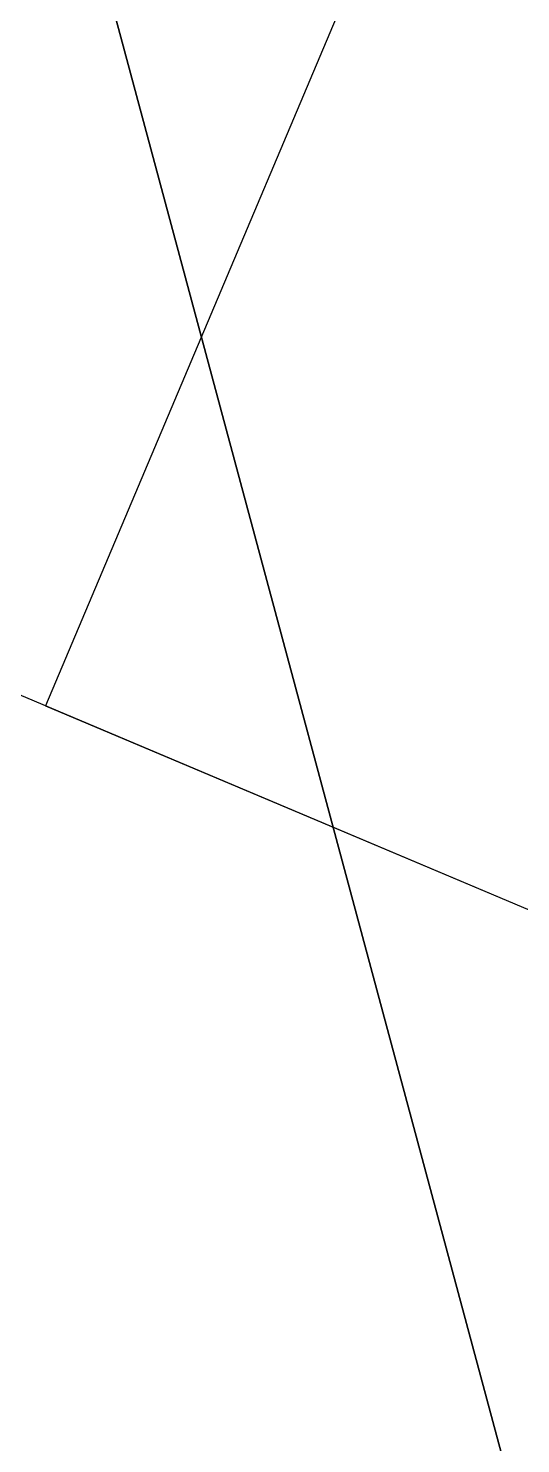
# Model space of a CAD drawing. Header units: metres. Extents: x -2743 to 126, y 13385 to 13916.
# Drawn here: x -1917.0863 to -1916.9148, y 13654.9344 to 13655.4274 of the extents above; entities that cross this region are included whole.
import ezdxf

# ---------------------------------------------------------------- set-up
doc = ezdxf.new("R2010")
doc.units = ezdxf.units.M
for name, color, linetype in [('link-улица Берзарина_Покрытия — Новые$0$ДВ_ПП_Газон_Р', 7, 'Continuous'), ('link-улица Берзарина_Покрытия — Новые$0$ДВ_ПП_Тип6_У_ТР_3м за счет Газона', 7, 'Continuous'), ('link_улица Берзарина_борта$0$ДВ_ГП_П_Борт_Пониженный_бетонный', 7, 'Continuous'), ('output[1-12]_3_ДЖКХ-24_03233kl$0$Красные линии', 7, 'Continuous')]:
    doc.layers.add(name, color=color, linetype=linetype)

msp = doc.modelspace()

# ---------------------------------------------------------------- linework, layer by layer
at = {"layer": 'link-улица Берзарина_Покрытия — Новые$0$ДВ_ПП_Газон_Р'}
msp.add_lwpolyline([(-1916.78768, 13654.43298), (-1918.33562, 13660.1938), (-1918.54344, 13660.74466), (-1918.85151, 13661.23993), (-1919.24957, 13661.66624), (-1919.72738, 13662.01023), (-1921.05696, 13662.78159), (-1924.02507, 13650.49795), (-1921.4018, 13649.46573), (-1906.31384, 13643.48679), (-1901.72937, 13641.65471), (-1901.05133, 13643.35626), (-1904.3376, 13645.1808), (-1907.60556, 13647.03774), (-1910.85498, 13648.92694), (-1914.08562, 13650.84827), (-1915.0125, 13651.53512), (-1915.78452, 13652.3784), (-1916.38261, 13653.3528), (-1916.78768, 13654.43298)], close=True, dxfattribs=at)
at = {"layer": 'link-улица Берзарина_Покрытия — Новые$0$ДВ_ПП_Тип6_У_ТР_3м за счет Газона'}
msp.add_lwpolyline([(-1916.286, 13661.366), (-1920.77685, 13663.94086), (-1921.05696, 13662.78159), (-1919.72738, 13662.01023), (-1919.24957, 13661.66624), (-1918.85151, 13661.23993), (-1918.54344, 13660.74466), (-1918.33562, 13660.1938), (-1916.78768, 13654.43298), (-1916.38261, 13653.3528), (-1915.78452, 13652.3784), (-1915.0125, 13651.53512), (-1914.08562, 13650.84827), (-1913.55846, 13650.53179), (-1913.03078, 13650.21616), (-1912.50259, 13649.9014), (-1911.97389, 13649.58748), (-1911.21577, 13650.6299), (-1912.26298, 13651.21448), (-1912.66895, 13651.50022), (-1913.18707, 13651.98295), (-1915.75182, 13654.3725), (-1916.286, 13661.366)], close=True, dxfattribs=at)
at = {"layer": 'link_улица Берзарина_борта$0$ДВ_ГП_П_Борт_Пониженный_бетонный'}
msp.add_lwpolyline([(-1981.48352, 13697.83865), (-1919.72738, 13662.01023), (-1919.24957, 13661.66624), (-1918.85151, 13661.23993), (-1918.54344, 13660.74466), (-1918.33562, 13660.1938), (-1916.78767, 13654.43298), (-1916.38261, 13653.3528), (-1915.78452, 13652.3784), (-1915.0125, 13651.53512), (-1914.08562, 13650.84827), (-1901.55642, 13643.63392), (-1888.76634, 13636.90414), (-1875.7294, 13630.66598), (-1862.45967, 13624.9265), (-1862.22269, 13624.78873), (-1862.03495, 13624.59569), (-1861.90547, 13624.35958), (-1861.84329, 13624.09261), (-1861.85587, 13623.81879), (-1861.94023, 13623.56307), (-1862.08973, 13623.33909), (-1862.2977, 13623.16052), (-1869.74066, 13618.36758)], dxfattribs=at)
at = {"layer": 'output[1-12]_3_ДЖКХ-24_03233kl$0$Красные линии'}
for points in [[(-1916.69121, 13656.11269), (-1917.08031, 13655.19149), (-1916.85001, 13655.09422), (-1916.46091, 13656.01541), (-1916.2168, 13655.9123), (-1916.11952, 13656.1426), (-1916.83805, 13656.4461), (-1916.93533, 13656.2158), (-1916.69121, 13656.11269)], [(-1916.42682, 13654.64408), (-1915.6674, 13654.35116), (-1915.57743, 13654.58441), (-1916.33318, 13654.87592), (-1918.34695, 13655.7265), (-1918.44423, 13655.4962), (-1916.42682, 13654.64408)]]:
    msp.add_lwpolyline(points, close=True, dxfattribs=at)

doc.saveas('drawing.dxf')
